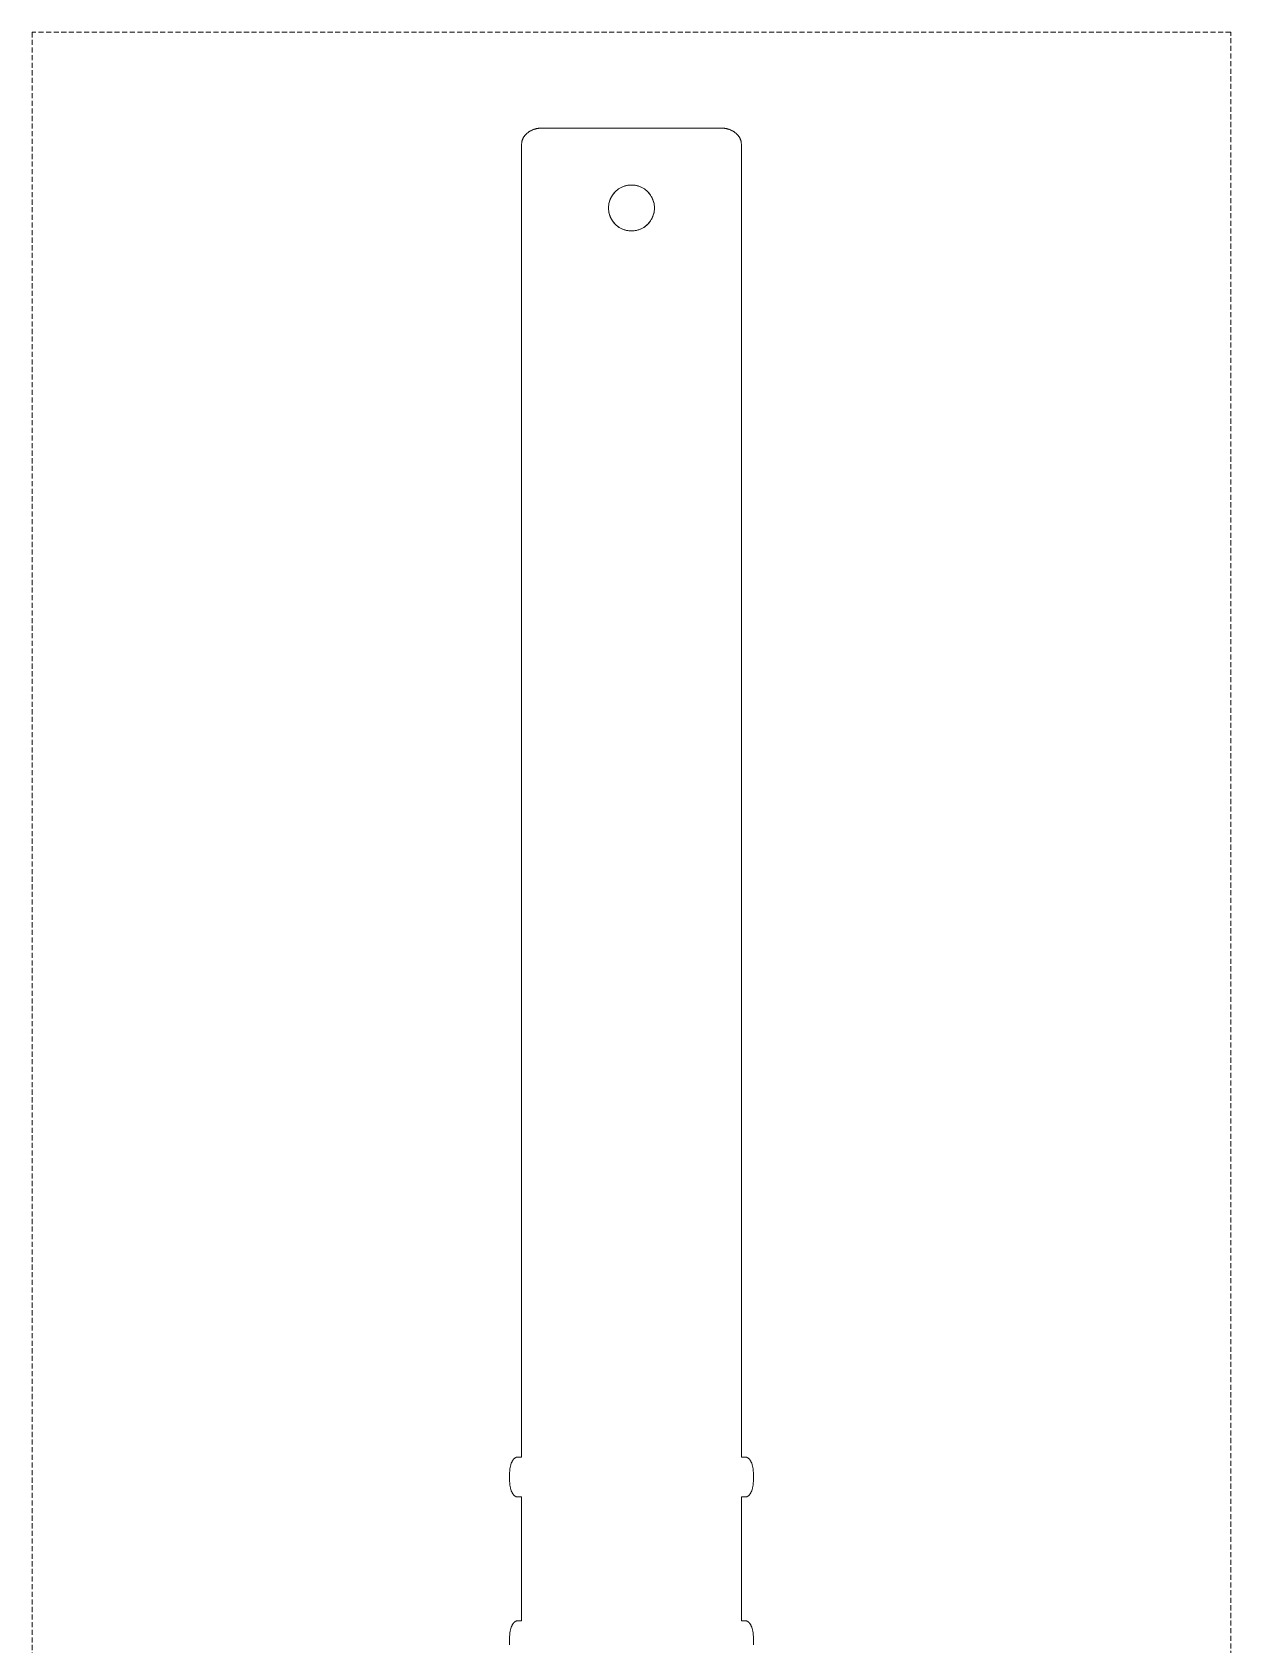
# Model space of a CAD drawing. Header units: millimetres. Extents: x -67 to 4862, y -244 to 3199.
# Drawn here: x 1113.5 to 1413.5, y 118.4 to 522.2 of the extents above; entities that cross this region are included whole.
import ezdxf

# ---------------------------------------------------------------- set-up
doc = ezdxf.new("R2010")
doc.units = ezdxf.units.MM
doc.linetypes.add('HIDDEN', pattern=[1.905, 1.27, -0.635])
doc.layers.add('ZANO_R', color=7, linetype='Continuous', lineweight=0)
doc.layers.add('ZANO_R_przerywana', color=7, linetype='HIDDEN', lineweight=0)

msp = doc.modelspace()

# ---------------------------------------------------------------- linework, layer by layer
at = {"layer": 'ZANO_R'}
for p, q in [((1236.99, 496.63), (1237.06, 496.7)), ((1237.06, 496.7), (1237.14, 496.78)), ((1237.14, 496.78), (1237.22, 496.85)), ((1237.22, 496.85), (1237.3, 496.92)), ((1237.3, 496.92), (1237.38, 496.99)), ((1237.38, 496.99), (1237.47, 497.06)), ((1237.47, 497.06), (1237.56, 497.13)), ((1237.56, 497.13), (1237.66, 497.2)), ((1237.66, 497.2), (1237.75, 497.26)), ((1237.75, 497.26), (1237.85, 497.33)), ((1237.85, 497.33), (1237.95, 497.39)), ((1237.95, 497.39), (1238.05, 497.45)), ((1238.05, 497.45), (1238.15, 497.5)), ((1238.15, 497.5), (1238.25, 497.56)), ((1238.25, 497.56), (1238.36, 497.61)), ((1238.36, 497.61), (1238.46, 497.66)), ((1238.46, 497.66), (1238.57, 497.71)), ((1238.57, 497.71), (1238.68, 497.75)), ((1238.68, 497.75), (1238.79, 497.8)), ((1238.79, 497.8), (1238.89, 497.84)), ((1238.89, 497.84), (1239, 497.88)), ((1239, 497.88), (1239.12, 497.92)), ((1239.12, 497.92), (1239.23, 497.95)), ((1239.23, 497.95), (1239.35, 497.99)), ((1239.35, 497.99), (1239.47, 498.02)), ((1239.47, 498.02), (1239.6, 498.05)), ((1239.6, 498.05), (1239.72, 498.08)), ((1239.72, 498.08), (1239.84, 498.1)), ((1239.84, 498.1), (1239.96, 498.13)), ((1239.96, 498.13), (1240.09, 498.15)), ((1240.09, 498.15), (1240.21, 498.17)), ((1240.21, 498.17), (1240.33, 498.18)), ((1240.33, 498.18), (1240.46, 498.19)), ((1240.46, 498.19), (1240.58, 498.2)), ((1240.58, 498.2), (1240.71, 498.21)), ((1240.71, 498.21), (1240.83, 498.22)), ((1240.83, 498.22), (1240.96, 498.22)), ((1240.96, 498.22), (1241.08, 498.22)), ((1241.08, 498.22), (1246.39, 498.22)), ((1246.39, 498.22), (1247.36, 498.22)), ((1247.36, 498.22), (1279.56, 498.22)), ((1279.56, 498.22), (1280.53, 498.22)), ((1280.53, 498.22), (1285.84, 498.22)), ((1285.84, 498.22), (1285.96, 498.22)), ((1285.96, 498.22), (1286.09, 498.22)), ((1286.09, 498.22), (1286.21, 498.21)), ((1286.21, 498.21), (1286.34, 498.2)), ((1286.34, 498.2), (1286.46, 498.19)), ((1286.46, 498.19), (1286.59, 498.18)), ((1286.59, 498.18), (1286.71, 498.17)), ((1286.71, 498.17), (1286.83, 498.15)), ((1286.83, 498.15), (1286.96, 498.13)), ((1286.96, 498.13), (1287.08, 498.1)), ((1287.08, 498.1), (1287.2, 498.08)), ((1287.2, 498.08), (1287.32, 498.05)), ((1287.32, 498.05), (1287.45, 498.02)), ((1287.45, 498.02), (1287.57, 497.99)), ((1287.57, 497.99), (1287.69, 497.95)), ((1287.69, 497.95), (1287.81, 497.92)), ((1287.81, 497.92), (1287.92, 497.88)), ((1287.92, 497.88), (1288.03, 497.84)), ((1288.03, 497.84), (1288.14, 497.8)), ((1288.14, 497.8), (1288.24, 497.75)), ((1288.24, 497.75), (1288.35, 497.71)), ((1288.35, 497.71), (1288.46, 497.66)), ((1288.46, 497.66), (1288.56, 497.61)), ((1288.56, 497.61), (1288.67, 497.56)), ((1288.67, 497.56), (1288.77, 497.5)), ((1288.77, 497.5), (1288.87, 497.45)), ((1288.87, 497.45), (1288.97, 497.39)), ((1288.97, 497.39), (1289.07, 497.33)), ((1289.07, 497.33), (1289.17, 497.26)), ((1289.17, 497.26), (1289.27, 497.2)), ((1289.27, 497.2), (1289.36, 497.13)), ((1289.36, 497.13), (1289.45, 497.06)), ((1289.45, 497.06), (1289.54, 496.99)), ((1289.54, 496.99), (1289.62, 496.92)), ((1289.62, 496.92), (1289.7, 496.85)), ((1289.7, 496.85), (1289.78, 496.78)), ((1289.78, 496.78), (1289.86, 496.7)), ((1289.86, 496.7), (1289.93, 496.63)), ((1235.96, 494.32), (1235.97, 494.42)), ((1235.96, 494.22), (1235.96, 494.32)), ((1235.96, 463.22), (1235.96, 494.22)), ((1235.97, 494.52), (1235.99, 494.62)), ((1235.97, 494.42), (1235.97, 494.52)), ((1235.99, 494.62), (1236, 494.72)), ((1236, 494.72), (1236.02, 494.81)), ((1236.02, 494.81), (1236.04, 494.91)), ((1236.04, 494.91), (1236.06, 495.01)), ((1236.06, 495.01), (1236.09, 495.11)), ((1236.09, 495.11), (1236.12, 495.2)), ((1236.12, 495.2), (1236.15, 495.3)), ((1236.15, 495.3), (1236.19, 495.4)), ((1236.19, 495.4), (1236.23, 495.49)), ((1236.23, 495.49), (1236.27, 495.59)), ((1236.27, 495.59), (1236.31, 495.68)), ((1236.31, 495.68), (1236.36, 495.77)), ((1236.36, 495.77), (1236.41, 495.86)), ((1236.41, 495.86), (1236.46, 495.95)), ((1236.46, 495.95), (1236.52, 496.04)), ((1236.52, 496.04), (1236.58, 496.13)), ((1236.58, 496.13), (1236.64, 496.22)), ((1236.64, 496.22), (1236.71, 496.3)), ((1236.71, 496.3), (1236.77, 496.39)), ((1236.77, 496.39), (1236.84, 496.47)), ((1236.84, 496.47), (1236.91, 496.55)), ((1236.91, 496.55), (1236.99, 496.63)), ((1289.93, 496.63), (1290.01, 496.55)), ((1290.01, 496.55), (1290.08, 496.47)), ((1290.08, 496.47), (1290.15, 496.39)), ((1290.15, 496.39), (1290.21, 496.3)), ((1290.21, 496.3), (1290.28, 496.22)), ((1290.28, 496.22), (1290.34, 496.13)), ((1290.34, 496.13), (1290.4, 496.04)), ((1290.4, 496.04), (1290.46, 495.95)), ((1290.46, 495.95), (1290.51, 495.86)), ((1290.51, 495.86), (1290.56, 495.77)), ((1290.56, 495.77), (1290.61, 495.68)), ((1290.61, 495.68), (1290.65, 495.59)), ((1290.65, 495.59), (1290.7, 495.49)), ((1290.7, 495.49), (1290.73, 495.4)), ((1290.73, 495.4), (1290.77, 495.3)), ((1290.77, 495.3), (1290.8, 495.2)), ((1290.8, 495.2), (1290.83, 495.11)), ((1290.83, 495.11), (1290.86, 495.01)), ((1290.86, 495.01), (1290.88, 494.91)), ((1290.88, 494.91), (1290.9, 494.81)), ((1290.9, 494.81), (1290.92, 494.72)), ((1290.92, 494.72), (1290.94, 494.62)), ((1290.94, 494.62), (1290.95, 494.52)), ((1290.95, 494.52), (1290.95, 494.42)), ((1290.95, 494.42), (1290.96, 494.32)), ((1290.96, 494.32), (1290.96, 494.22)), ((1290.96, 463.22), (1290.96, 494.22)), ((1258.23, 480.6), (1258.15, 480.42)), ((1258.31, 480.78), (1258.23, 480.6)), ((1258.4, 480.96), (1258.31, 480.78)), ((1258.5, 481.13), (1258.4, 480.96)), ((1258.6, 481.29), (1258.5, 481.13)), ((1258.71, 481.46), (1258.6, 481.29)), ((1258.82, 481.62), (1258.71, 481.46)), ((1258.94, 481.78), (1258.82, 481.62)), ((1259.06, 481.93), (1258.94, 481.78)), ((1259.19, 482.08), (1259.06, 481.93)), ((1259.33, 482.22), (1259.19, 482.08)), ((1259.46, 482.36), (1259.33, 482.22)), ((1259.61, 482.49), (1259.46, 482.36)), ((1259.76, 482.62), (1259.61, 482.49)), ((1259.91, 482.74), (1259.76, 482.62)), ((1260.06, 482.86), (1259.91, 482.74)), ((1260.22, 482.98), (1260.06, 482.86)), ((1260.39, 483.08), (1260.22, 482.98)), ((1260.56, 483.19), (1260.39, 483.08)), ((1260.73, 483.28), (1260.56, 483.19)), ((1260.9, 483.37), (1260.73, 483.28)), ((1261.08, 483.46), (1260.9, 483.37)), ((1261.26, 483.54), (1261.08, 483.46)), ((1261.44, 483.61), (1261.26, 483.54)), ((1261.63, 483.67), (1261.44, 483.61)), ((1261.81, 483.73), (1261.63, 483.67)), ((1262, 483.79), (1261.81, 483.73)), ((1262.19, 483.83), (1262, 483.79)), ((1262.39, 483.87), (1262.19, 483.83)), ((1262.58, 483.91), (1262.39, 483.87)), ((1262.77, 483.93), (1262.58, 483.91)), ((1262.97, 483.95), (1262.77, 483.93)), ((1263.17, 483.97), (1262.97, 483.95)), ((1263.36, 483.97), (1263.17, 483.97)), ((1263.56, 483.97), (1263.36, 483.97)), ((1263.75, 483.97), (1263.56, 483.97)), ((1263.95, 483.95), (1263.75, 483.97)), ((1264.15, 483.93), (1263.95, 483.95)), ((1264.34, 483.91), (1264.15, 483.93)), ((1264.53, 483.87), (1264.34, 483.91)), ((1264.73, 483.83), (1264.53, 483.87)), ((1264.92, 483.79), (1264.73, 483.83)), ((1265.11, 483.73), (1264.92, 483.79)), ((1265.29, 483.67), (1265.11, 483.73)), ((1265.48, 483.61), (1265.29, 483.67)), ((1265.66, 483.54), (1265.48, 483.61)), ((1265.84, 483.46), (1265.66, 483.54)), ((1266.02, 483.37), (1265.84, 483.46)), ((1266.19, 483.28), (1266.02, 483.37)), ((1266.36, 483.19), (1266.19, 483.28)), ((1266.53, 483.09), (1266.36, 483.19)), ((1266.7, 482.98), (1266.53, 483.09)), ((1266.86, 482.86), (1266.7, 482.98)), ((1267.01, 482.75), (1266.86, 482.86)), ((1267.16, 482.62), (1267.01, 482.75)), ((1267.31, 482.49), (1267.16, 482.62)), ((1267.46, 482.36), (1267.31, 482.49)), ((1267.59, 482.22), (1267.46, 482.36)), ((1267.73, 482.08), (1267.59, 482.22)), ((1267.86, 481.93), (1267.73, 482.08)), ((1267.98, 481.78), (1267.86, 481.93)), ((1268.1, 481.62), (1267.98, 481.78)), ((1268.21, 481.46), (1268.1, 481.62)), ((1268.32, 481.3), (1268.21, 481.46)), ((1268.42, 481.13), (1268.32, 481.3)), ((1268.52, 480.96), (1268.42, 481.13)), ((1268.61, 480.78), (1268.52, 480.96)), ((1268.69, 480.6), (1268.61, 480.78)), ((1268.77, 480.42), (1268.69, 480.6)), ((1257.72, 478.52), (1257.71, 478.32)), ((1257.71, 478.32), (1257.71, 478.12)), ((1257.71, 478.12), (1257.72, 477.93)), ((1257.73, 478.71), (1257.72, 478.52)), ((1257.72, 477.93), (1257.73, 477.73)), ((1257.75, 478.91), (1257.73, 478.71)), ((1257.73, 477.73), (1257.75, 477.54)), ((1257.78, 479.1), (1257.75, 478.91)), ((1257.75, 477.54), (1257.78, 477.34)), ((1257.81, 479.3), (1257.78, 479.1)), ((1257.78, 477.34), (1257.81, 477.15)), ((1257.85, 479.49), (1257.81, 479.3)), ((1257.81, 477.15), (1257.85, 476.96)), ((1257.9, 479.68), (1257.85, 479.49)), ((1257.85, 476.96), (1257.9, 476.77)), ((1257.95, 479.87), (1257.9, 479.68)), ((1257.9, 476.77), (1257.95, 476.58)), ((1258.01, 480.06), (1257.95, 479.87)), ((1257.95, 476.58), (1258.01, 476.39)), ((1258.08, 480.24), (1258.01, 480.06)), ((1258.15, 480.42), (1258.08, 480.24)), ((1268.84, 480.24), (1268.77, 480.42)), ((1268.91, 480.06), (1268.84, 480.24)), ((1268.97, 479.87), (1268.91, 480.06)), ((1268.91, 476.39), (1268.97, 476.58)), ((1269.02, 479.68), (1268.97, 479.87)), ((1268.97, 476.58), (1269.02, 476.77)), ((1269.07, 479.49), (1269.02, 479.68)), ((1269.02, 476.77), (1269.07, 476.96)), ((1269.11, 479.3), (1269.07, 479.49)), ((1269.07, 476.96), (1269.11, 477.15)), ((1269.14, 479.1), (1269.11, 479.3)), ((1269.11, 477.15), (1269.14, 477.34)), ((1269.17, 478.91), (1269.14, 479.1)), ((1269.14, 477.34), (1269.17, 477.54)), ((1269.19, 478.71), (1269.17, 478.91)), ((1269.17, 477.54), (1269.19, 477.73)), ((1269.2, 478.52), (1269.19, 478.71)), ((1269.19, 477.73), (1269.2, 477.93)), ((1269.21, 478.32), (1269.2, 478.52)), ((1269.2, 477.93), (1269.21, 478.13)), ((1269.21, 478.13), (1269.21, 478.32)), ((1258.01, 476.39), (1258.08, 476.21)), ((1258.08, 476.21), (1258.15, 476.02)), ((1258.15, 476.02), (1258.23, 475.84)), ((1258.23, 475.84), (1258.31, 475.67)), ((1258.31, 475.67), (1258.4, 475.49)), ((1258.4, 475.49), (1258.5, 475.32)), ((1258.5, 475.32), (1258.6, 475.15)), ((1258.6, 475.15), (1258.71, 474.99)), ((1258.71, 474.99), (1258.82, 474.83)), ((1258.82, 474.83), (1258.94, 474.67)), ((1258.94, 474.67), (1259.06, 474.52)), ((1259.06, 474.52), (1259.19, 474.37)), ((1259.19, 474.37), (1259.33, 474.23)), ((1259.33, 474.23), (1259.46, 474.09)), ((1259.46, 474.09), (1259.61, 473.95)), ((1259.61, 473.95), (1259.76, 473.83)), ((1259.76, 473.83), (1259.91, 473.7)), ((1259.91, 473.7), (1260.07, 473.58)), ((1260.07, 473.58), (1260.23, 473.47)), ((1260.23, 473.47), (1260.39, 473.36)), ((1260.39, 473.36), (1260.56, 473.26)), ((1260.56, 473.26), (1260.73, 473.16)), ((1260.73, 473.16), (1260.9, 473.07)), ((1260.9, 473.07), (1261.08, 472.99)), ((1261.08, 472.99), (1261.26, 472.91)), ((1261.26, 472.91), (1261.44, 472.84)), ((1261.44, 472.84), (1261.63, 472.77)), ((1261.63, 472.77), (1261.82, 472.71)), ((1261.82, 472.71), (1262, 472.66)), ((1262, 472.66), (1262.2, 472.61)), ((1262.2, 472.61), (1262.39, 472.57)), ((1262.39, 472.57), (1262.58, 472.54)), ((1262.58, 472.54), (1262.78, 472.51)), ((1262.78, 472.51), (1262.97, 472.49)), ((1262.97, 472.49), (1263.17, 472.48)), ((1263.17, 472.48), (1263.36, 472.47)), ((1263.36, 472.47), (1263.56, 472.47)), ((1263.56, 472.47), (1263.76, 472.48)), ((1263.76, 472.48), (1263.95, 472.49)), ((1263.95, 472.49), (1264.15, 472.51)), ((1264.15, 472.51), (1264.34, 472.54)), ((1264.34, 472.54), (1264.53, 472.57)), ((1264.53, 472.57), (1264.73, 472.61)), ((1264.73, 472.61), (1264.92, 472.66)), ((1264.92, 472.66), (1265.11, 472.71)), ((1265.11, 472.71), (1265.29, 472.77)), ((1265.29, 472.77), (1265.48, 472.84)), ((1265.48, 472.84), (1265.66, 472.91)), ((1265.66, 472.91), (1265.84, 472.99)), ((1265.84, 472.99), (1266.02, 473.07)), ((1266.02, 473.07), (1266.19, 473.16)), ((1266.19, 473.16), (1266.36, 473.26)), ((1266.36, 473.26), (1266.53, 473.36)), ((1266.53, 473.36), (1266.7, 473.47)), ((1266.7, 473.47), (1266.86, 473.58)), ((1266.86, 473.58), (1267.01, 473.7)), ((1267.01, 473.7), (1267.17, 473.83)), ((1267.17, 473.83), (1267.31, 473.96)), ((1267.31, 473.96), (1267.46, 474.09)), ((1267.46, 474.09), (1267.6, 474.23)), ((1267.6, 474.23), (1267.73, 474.37)), ((1267.73, 474.37), (1267.86, 474.52)), ((1267.86, 474.52), (1267.98, 474.67)), ((1267.98, 474.67), (1268.1, 474.83)), ((1268.1, 474.83), (1268.21, 474.99)), ((1268.21, 474.99), (1268.32, 475.15)), ((1268.32, 475.15), (1268.42, 475.32)), ((1268.42, 475.32), (1268.52, 475.49)), ((1268.52, 475.49), (1268.61, 475.67)), ((1268.61, 475.67), (1268.69, 475.84)), ((1268.69, 475.84), (1268.77, 476.02)), ((1268.77, 476.02), (1268.84, 476.21)), ((1268.84, 476.21), (1268.91, 476.39)), ((1235.96, 216.95), (1235.96, 463.22)), ((1290.96, 216.95), (1290.96, 463.22)), ((1235.96, 216.95), (1235.96, 165.42)), ((1290.96, 216.95), (1290.96, 165.42)), ((1232.96, 161.6), (1232.97, 161.78)), ((1232.96, 161.42), (1232.96, 161.6)), ((1232.97, 161.78), (1232.98, 161.96)), ((1232.98, 161.96), (1232.99, 162.15)), ((1232.99, 162.15), (1233.01, 162.33)), ((1233.01, 162.33), (1233.04, 162.52)), ((1233.04, 162.52), (1233.07, 162.7)), ((1233.07, 162.7), (1233.1, 162.89)), ((1233.1, 162.89), (1233.14, 163.07)), ((1233.14, 163.07), (1233.18, 163.25)), ((1233.18, 163.25), (1233.23, 163.43)), ((1233.23, 163.43), (1233.29, 163.61)), ((1233.29, 163.61), (1233.34, 163.77)), ((1233.34, 163.77), (1233.38, 163.86)), ((1233.38, 163.86), (1233.41, 163.94)), ((1233.41, 163.94), (1233.44, 164.02)), ((1233.44, 164.02), (1233.47, 164.1)), ((1233.47, 164.1), (1233.51, 164.17)), ((1233.51, 164.17), (1233.55, 164.25)), ((1233.55, 164.25), (1233.58, 164.32)), ((1233.58, 164.32), (1233.62, 164.39)), ((1233.62, 164.39), (1233.66, 164.46)), ((1233.66, 164.46), (1233.7, 164.52)), ((1233.7, 164.52), (1233.74, 164.59)), ((1233.74, 164.59), (1233.78, 164.65)), ((1233.78, 164.65), (1233.82, 164.71)), ((1233.82, 164.71), (1233.87, 164.77)), ((1233.87, 164.77), (1233.91, 164.82)), ((1233.91, 164.82), (1233.95, 164.87)), ((1233.95, 164.87), (1234, 164.92)), ((1234, 164.92), (1234.04, 164.97)), ((1234.04, 164.97), (1234.09, 165.02)), ((1234.09, 165.02), (1234.13, 165.06)), ((1234.13, 165.06), (1234.18, 165.1)), ((1234.18, 165.1), (1234.22, 165.14)), ((1234.22, 165.14), (1234.25, 165.15)), ((1234.25, 165.15), (1234.27, 165.17)), ((1234.27, 165.17), (1234.29, 165.19)), ((1234.29, 165.19), (1234.32, 165.2)), ((1234.32, 165.2), (1234.34, 165.22)), ((1234.34, 165.22), (1234.36, 165.23)), ((1234.36, 165.23), (1234.39, 165.25)), ((1234.39, 165.25), (1234.41, 165.26)), ((1234.41, 165.26), (1234.43, 165.28)), ((1234.43, 165.28), (1234.46, 165.29)), ((1234.46, 165.29), (1234.48, 165.3)), ((1234.48, 165.3), (1234.5, 165.31)), ((1234.5, 165.31), (1234.53, 165.32)), ((1234.53, 165.32), (1234.55, 165.33)), ((1234.55, 165.33), (1234.57, 165.34)), ((1234.57, 165.34), (1234.6, 165.35)), ((1234.6, 165.35), (1234.62, 165.36)), ((1234.62, 165.36), (1234.64, 165.37)), ((1234.64, 165.37), (1234.67, 165.37)), ((1234.67, 165.37), (1234.69, 165.38)), ((1234.69, 165.38), (1234.71, 165.39)), ((1234.71, 165.39), (1234.73, 165.39)), ((1234.73, 165.39), (1234.76, 165.4)), ((1234.76, 165.4), (1234.78, 165.4)), ((1234.78, 165.4), (1234.8, 165.4)), ((1234.8, 165.4), (1234.83, 165.41)), ((1234.83, 165.41), (1234.85, 165.41)), ((1234.85, 165.41), (1234.87, 165.41)), ((1234.87, 165.41), (1234.89, 165.41)), ((1234.89, 165.41), (1234.92, 165.42)), ((1234.92, 165.42), (1234.94, 165.42)), ((1234.94, 165.42), (1234.96, 165.42)), ((1235.96, 165.42), (1234.96, 165.42)), ((1291.96, 165.42), (1290.96, 165.42)), ((1291.96, 165.42), (1291.98, 165.42)), ((1291.98, 165.42), (1292, 165.42)), ((1292, 165.42), (1292.03, 165.41)), ((1292.03, 165.41), (1292.05, 165.41)), ((1292.05, 165.41), (1292.07, 165.41)), ((1292.07, 165.41), (1292.09, 165.41)), ((1292.09, 165.41), (1292.12, 165.4)), ((1292.12, 165.4), (1292.14, 165.4)), ((1292.14, 165.4), (1292.16, 165.4)), ((1292.16, 165.4), (1292.19, 165.39)), ((1292.19, 165.39), (1292.21, 165.39)), ((1292.21, 165.39), (1292.23, 165.38)), ((1292.23, 165.38), (1292.25, 165.37)), ((1292.25, 165.37), (1292.28, 165.37)), ((1292.28, 165.37), (1292.3, 165.36)), ((1292.3, 165.36), (1292.32, 165.35)), ((1292.32, 165.35), (1292.35, 165.34)), ((1292.35, 165.34), (1292.37, 165.33)), ((1292.37, 165.33), (1292.39, 165.32)), ((1292.39, 165.32), (1292.42, 165.31)), ((1292.42, 165.31), (1292.44, 165.3)), ((1292.44, 165.3), (1292.46, 165.29)), ((1292.46, 165.29), (1292.49, 165.28)), ((1292.49, 165.28), (1292.51, 165.26)), ((1292.51, 165.26), (1292.53, 165.25)), ((1292.53, 165.25), (1292.56, 165.23)), ((1292.56, 165.23), (1292.58, 165.22)), ((1292.58, 165.22), (1292.6, 165.2)), ((1292.6, 165.2), (1292.63, 165.19)), ((1292.63, 165.19), (1292.65, 165.17)), ((1292.65, 165.17), (1292.67, 165.15)), ((1292.67, 165.15), (1292.7, 165.14)), ((1292.7, 165.14), (1292.74, 165.1)), ((1292.74, 165.1), (1292.79, 165.06)), ((1292.79, 165.06), (1292.83, 165.02)), ((1292.83, 165.02), (1292.88, 164.97)), ((1292.88, 164.97), (1292.92, 164.92)), ((1292.92, 164.92), (1292.97, 164.87)), ((1292.97, 164.87), (1293.01, 164.82)), ((1293.01, 164.82), (1293.05, 164.77)), ((1293.05, 164.77), (1293.1, 164.71)), ((1293.1, 164.71), (1293.14, 164.65)), ((1293.14, 164.65), (1293.18, 164.59)), ((1293.18, 164.59), (1293.22, 164.52)), ((1293.22, 164.52), (1293.26, 164.46)), ((1293.26, 164.46), (1293.3, 164.39)), ((1293.3, 164.39), (1293.34, 164.32)), ((1293.34, 164.32), (1293.37, 164.25)), ((1293.37, 164.25), (1293.41, 164.17)), ((1293.41, 164.17), (1293.45, 164.1)), ((1293.45, 164.1), (1293.48, 164.02)), ((1293.48, 164.02), (1293.51, 163.94)), ((1293.51, 163.94), (1293.55, 163.86)), ((1293.55, 163.86), (1293.58, 163.77)), ((1293.58, 163.77), (1293.63, 163.61)), ((1293.63, 163.61), (1293.69, 163.43)), ((1293.69, 163.43), (1293.74, 163.25)), ((1293.74, 163.25), (1293.78, 163.07)), ((1293.78, 163.07), (1293.82, 162.89)), ((1293.82, 162.89), (1293.85, 162.7)), ((1293.85, 162.7), (1293.88, 162.52)), ((1293.88, 162.52), (1293.91, 162.33)), ((1293.91, 162.33), (1293.93, 162.15)), ((1293.93, 162.15), (1293.94, 161.96)), ((1293.94, 161.96), (1293.95, 161.78)), ((1293.95, 161.78), (1293.96, 161.6)), ((1293.96, 161.6), (1293.96, 161.42)), ((1232.96, 159.42), (1232.96, 161.42)), ((1232.96, 159.24), (1232.96, 159.42)), ((1232.97, 159.06), (1232.96, 159.24)), ((1232.98, 158.87), (1232.97, 159.06)), ((1232.99, 158.69), (1232.98, 158.87)), ((1233.01, 158.5), (1232.99, 158.69)), ((1233.04, 158.32), (1233.01, 158.5)), ((1233.07, 158.13), (1233.04, 158.32)), ((1233.1, 157.94), (1233.07, 158.13)), ((1233.14, 157.76), (1233.1, 157.94)), ((1233.18, 157.58), (1233.14, 157.76)), ((1233.23, 157.4), (1233.18, 157.58)), ((1293.74, 157.58), (1293.69, 157.4)), ((1293.78, 157.76), (1293.74, 157.58)), ((1293.82, 157.94), (1293.78, 157.76)), ((1293.85, 158.13), (1293.82, 157.94)), ((1293.88, 158.32), (1293.85, 158.13)), ((1293.91, 158.5), (1293.88, 158.32)), ((1293.93, 158.69), (1293.91, 158.5)), ((1293.94, 158.87), (1293.93, 158.69)), ((1293.95, 159.06), (1293.94, 158.87)), ((1293.96, 159.24), (1293.95, 159.06)), ((1293.96, 161.42), (1293.96, 159.42)), ((1293.96, 159.42), (1293.96, 159.24)), ((1233.29, 157.23), (1233.23, 157.4)), ((1233.34, 157.06), (1233.29, 157.23)), ((1233.38, 156.98), (1233.34, 157.06)), ((1233.41, 156.9), (1233.38, 156.98)), ((1233.44, 156.82), (1233.41, 156.9)), ((1233.47, 156.74), (1233.44, 156.82)), ((1233.51, 156.66), (1233.47, 156.74)), ((1233.55, 156.59), (1233.51, 156.66)), ((1233.58, 156.52), (1233.55, 156.59)), ((1233.62, 156.45), (1233.58, 156.52)), ((1233.66, 156.38), (1233.62, 156.45)), ((1233.7, 156.31), (1233.66, 156.38)), ((1233.74, 156.25), (1233.7, 156.31)), ((1233.78, 156.19), (1233.74, 156.25)), ((1233.82, 156.13), (1233.78, 156.19)), ((1233.87, 156.07), (1233.82, 156.13)), ((1233.91, 156.01), (1233.87, 156.07)), ((1233.95, 155.96), (1233.91, 156.01)), ((1234, 155.91), (1233.95, 155.96)), ((1234.04, 155.86), (1234, 155.91)), ((1234.09, 155.82), (1234.04, 155.86)), ((1234.13, 155.78), (1234.09, 155.82)), ((1234.18, 155.74), (1234.13, 155.78)), ((1234.22, 155.7), (1234.18, 155.74)), ((1234.25, 155.68), (1234.22, 155.7)), ((1234.27, 155.66), (1234.25, 155.68)), ((1234.29, 155.65), (1234.27, 155.66)), ((1234.32, 155.63), (1234.29, 155.65)), ((1234.34, 155.61), (1234.32, 155.63)), ((1234.36, 155.6), (1234.34, 155.61)), ((1234.39, 155.59), (1234.36, 155.6)), ((1234.41, 155.57), (1234.39, 155.59)), ((1234.43, 155.56), (1234.41, 155.57)), ((1234.46, 155.55), (1234.43, 155.56)), ((1234.48, 155.53), (1234.46, 155.55)), ((1234.5, 155.52), (1234.48, 155.53)), ((1234.53, 155.51), (1234.5, 155.52)), ((1234.55, 155.5), (1234.53, 155.51)), ((1234.57, 155.49), (1234.55, 155.5)), ((1234.6, 155.48), (1234.57, 155.49)), ((1234.62, 155.48), (1234.6, 155.48)), ((1234.64, 155.47), (1234.62, 155.48)), ((1234.67, 155.46), (1234.64, 155.47)), ((1234.69, 155.45), (1234.67, 155.46)), ((1234.71, 155.45), (1234.69, 155.45)), ((1234.73, 155.44), (1234.71, 155.45)), ((1234.76, 155.44), (1234.73, 155.44)), ((1234.78, 155.43), (1234.76, 155.44)), ((1234.8, 155.43), (1234.78, 155.43)), ((1234.83, 155.43), (1234.8, 155.43)), ((1234.85, 155.42), (1234.83, 155.43)), ((1234.87, 155.42), (1234.85, 155.42)), ((1234.89, 155.42), (1234.87, 155.42)), ((1234.92, 155.42), (1234.89, 155.42)), ((1234.94, 155.42), (1234.92, 155.42)), ((1234.96, 155.42), (1234.94, 155.42)), ((1235.96, 155.42), (1234.96, 155.42)), ((1235.96, 155.42), (1235.96, 124.42)), ((1291.96, 155.42), (1290.96, 155.42)), ((1290.96, 155.42), (1290.96, 124.42)), ((1291.98, 155.42), (1291.96, 155.42)), ((1292, 155.42), (1291.98, 155.42)), ((1292.03, 155.42), (1292, 155.42)), ((1292.05, 155.42), (1292.03, 155.42)), ((1292.07, 155.42), (1292.05, 155.42)), ((1292.09, 155.43), (1292.07, 155.42)), ((1292.12, 155.43), (1292.09, 155.43)), ((1292.14, 155.43), (1292.12, 155.43)), ((1292.16, 155.44), (1292.14, 155.43)), ((1292.19, 155.44), (1292.16, 155.44)), ((1292.21, 155.45), (1292.19, 155.44)), ((1292.23, 155.45), (1292.21, 155.45)), ((1292.25, 155.46), (1292.23, 155.45)), ((1292.28, 155.47), (1292.25, 155.46)), ((1292.3, 155.48), (1292.28, 155.47)), ((1292.32, 155.48), (1292.3, 155.48)), ((1292.35, 155.49), (1292.32, 155.48)), ((1292.37, 155.5), (1292.35, 155.49)), ((1292.39, 155.51), (1292.37, 155.5)), ((1292.42, 155.52), (1292.39, 155.51)), ((1292.44, 155.53), (1292.42, 155.52)), ((1292.46, 155.55), (1292.44, 155.53)), ((1292.49, 155.56), (1292.46, 155.55)), ((1292.51, 155.57), (1292.49, 155.56)), ((1292.53, 155.59), (1292.51, 155.57)), ((1292.56, 155.6), (1292.53, 155.59)), ((1292.58, 155.61), (1292.56, 155.6)), ((1292.6, 155.63), (1292.58, 155.61)), ((1292.63, 155.65), (1292.6, 155.63)), ((1292.65, 155.66), (1292.63, 155.65)), ((1292.67, 155.68), (1292.65, 155.66)), ((1292.7, 155.7), (1292.67, 155.68)), ((1292.74, 155.74), (1292.7, 155.7)), ((1292.79, 155.78), (1292.74, 155.74)), ((1292.83, 155.82), (1292.79, 155.78)), ((1292.88, 155.86), (1292.83, 155.82)), ((1292.92, 155.91), (1292.88, 155.86)), ((1292.97, 155.96), (1292.92, 155.91)), ((1293.01, 156.01), (1292.97, 155.96)), ((1293.05, 156.07), (1293.01, 156.01)), ((1293.1, 156.13), (1293.05, 156.07)), ((1293.14, 156.19), (1293.1, 156.13)), ((1293.18, 156.25), (1293.14, 156.19)), ((1293.22, 156.31), (1293.18, 156.25)), ((1293.26, 156.38), (1293.22, 156.31)), ((1293.3, 156.45), (1293.26, 156.38)), ((1293.34, 156.52), (1293.3, 156.45)), ((1293.37, 156.59), (1293.34, 156.52)), ((1293.41, 156.66), (1293.37, 156.59)), ((1293.45, 156.74), (1293.41, 156.66)), ((1293.48, 156.82), (1293.45, 156.74)), ((1293.51, 156.9), (1293.48, 156.82)), ((1293.55, 156.98), (1293.51, 156.9)), ((1293.58, 157.06), (1293.55, 156.98)), ((1293.63, 157.23), (1293.58, 157.06)), ((1293.69, 157.4), (1293.63, 157.23)), ((1232.98, 120.96), (1232.99, 121.15)), ((1232.99, 121.15), (1233.01, 121.33)), ((1233.01, 121.33), (1233.04, 121.52)), ((1233.04, 121.52), (1233.07, 121.7)), ((1233.07, 121.7), (1233.1, 121.89)), ((1233.1, 121.89), (1233.14, 122.07)), ((1233.14, 122.07), (1233.18, 122.25)), ((1233.18, 122.25), (1233.23, 122.43)), ((1233.23, 122.43), (1233.29, 122.61)), ((1233.29, 122.61), (1233.34, 122.77)), ((1233.34, 122.77), (1233.38, 122.86)), ((1233.38, 122.86), (1233.41, 122.94)), ((1233.41, 122.94), (1233.44, 123.02)), ((1233.44, 123.02), (1233.47, 123.1)), ((1233.47, 123.1), (1233.51, 123.17)), ((1233.51, 123.17), (1233.55, 123.25)), ((1233.55, 123.25), (1233.58, 123.32)), ((1233.58, 123.32), (1233.62, 123.39)), ((1233.62, 123.39), (1233.66, 123.46)), ((1233.66, 123.46), (1233.7, 123.52)), ((1233.7, 123.52), (1233.74, 123.59)), ((1233.74, 123.59), (1233.78, 123.65)), ((1233.78, 123.65), (1233.82, 123.71)), ((1233.82, 123.71), (1233.87, 123.77)), ((1233.87, 123.77), (1233.91, 123.82)), ((1233.91, 123.82), (1233.95, 123.87)), ((1233.95, 123.87), (1234, 123.92)), ((1234, 123.92), (1234.04, 123.97)), ((1234.04, 123.97), (1234.09, 124.02)), ((1234.09, 124.02), (1234.13, 124.06)), ((1234.13, 124.06), (1234.18, 124.1)), ((1234.18, 124.1), (1234.22, 124.14)), ((1234.22, 124.14), (1234.25, 124.15)), ((1234.25, 124.15), (1234.27, 124.17)), ((1234.27, 124.17), (1234.29, 124.19)), ((1234.29, 124.19), (1234.32, 124.2)), ((1234.32, 124.2), (1234.34, 124.22)), ((1234.34, 124.22), (1234.36, 124.23)), ((1234.36, 124.23), (1234.39, 124.25)), ((1234.39, 124.25), (1234.41, 124.26)), ((1234.41, 124.26), (1234.43, 124.28)), ((1234.43, 124.28), (1234.46, 124.29)), ((1234.46, 124.29), (1234.48, 124.3)), ((1234.48, 124.3), (1234.5, 124.31)), ((1234.5, 124.31), (1234.53, 124.32)), ((1234.53, 124.32), (1234.55, 124.33)), ((1234.55, 124.33), (1234.57, 124.34)), ((1234.57, 124.34), (1234.6, 124.35)), ((1234.6, 124.35), (1234.62, 124.36)), ((1234.62, 124.36), (1234.64, 124.37)), ((1234.64, 124.37), (1234.67, 124.37)), ((1234.67, 124.37), (1234.69, 124.38)), ((1234.69, 124.38), (1234.71, 124.39)), ((1234.71, 124.39), (1234.73, 124.39)), ((1234.73, 124.39), (1234.76, 124.4)), ((1234.76, 124.4), (1234.78, 124.4)), ((1234.78, 124.4), (1234.8, 124.4)), ((1234.8, 124.4), (1234.83, 124.41)), ((1234.83, 124.41), (1234.85, 124.41)), ((1234.85, 124.41), (1234.87, 124.41)), ((1234.87, 124.41), (1234.89, 124.41)), ((1234.89, 124.41), (1234.92, 124.42)), ((1234.92, 124.42), (1234.94, 124.42)), ((1234.94, 124.42), (1234.96, 124.42)), ((1235.96, 124.42), (1234.96, 124.42)), ((1291.96, 124.42), (1290.96, 124.42)), ((1291.96, 124.42), (1291.98, 124.42)), ((1291.98, 124.42), (1292, 124.42)), ((1292, 124.42), (1292.03, 124.41)), ((1292.03, 124.41), (1292.05, 124.41)), ((1292.05, 124.41), (1292.07, 124.41)), ((1292.07, 124.41), (1292.09, 124.41)), ((1292.09, 124.41), (1292.12, 124.4)), ((1292.12, 124.4), (1292.14, 124.4)), ((1292.14, 124.4), (1292.16, 124.4)), ((1292.16, 124.4), (1292.19, 124.39)), ((1292.19, 124.39), (1292.21, 124.39)), ((1292.21, 124.39), (1292.23, 124.38)), ((1292.23, 124.38), (1292.25, 124.37)), ((1292.25, 124.37), (1292.28, 124.37)), ((1292.28, 124.37), (1292.3, 124.36)), ((1292.3, 124.36), (1292.32, 124.35)), ((1292.32, 124.35), (1292.35, 124.34)), ((1292.35, 124.34), (1292.37, 124.33)), ((1292.37, 124.33), (1292.39, 124.32)), ((1292.39, 124.32), (1292.42, 124.31)), ((1292.42, 124.31), (1292.44, 124.3)), ((1292.44, 124.3), (1292.46, 124.29)), ((1292.46, 124.29), (1292.49, 124.28)), ((1292.49, 124.28), (1292.51, 124.26)), ((1292.51, 124.26), (1292.53, 124.25)), ((1292.53, 124.25), (1292.56, 124.23)), ((1292.56, 124.23), (1292.58, 124.22)), ((1292.58, 124.22), (1292.6, 124.2)), ((1292.6, 124.2), (1292.63, 124.19)), ((1292.63, 124.19), (1292.65, 124.17)), ((1292.65, 124.17), (1292.67, 124.15)), ((1292.67, 124.15), (1292.7, 124.14)), ((1292.7, 124.14), (1292.74, 124.1)), ((1292.74, 124.1), (1292.79, 124.06)), ((1292.79, 124.06), (1292.83, 124.02)), ((1292.83, 124.02), (1292.88, 123.97)), ((1292.88, 123.97), (1292.92, 123.92)), ((1292.92, 123.92), (1292.97, 123.87)), ((1292.97, 123.87), (1293.01, 123.82)), ((1293.01, 123.82), (1293.05, 123.77)), ((1293.05, 123.77), (1293.1, 123.71)), ((1293.1, 123.71), (1293.14, 123.65)), ((1293.14, 123.65), (1293.18, 123.59)), ((1293.18, 123.59), (1293.22, 123.52)), ((1293.22, 123.52), (1293.26, 123.46)), ((1293.26, 123.46), (1293.3, 123.39)), ((1293.3, 123.39), (1293.34, 123.32)), ((1293.34, 123.32), (1293.37, 123.25)), ((1293.37, 123.25), (1293.41, 123.17)), ((1293.41, 123.17), (1293.45, 123.1)), ((1293.45, 123.1), (1293.48, 123.02)), ((1293.48, 123.02), (1293.51, 122.94)), ((1293.51, 122.94), (1293.55, 122.86)), ((1293.55, 122.86), (1293.58, 122.77)), ((1293.58, 122.77), (1293.63, 122.61)), ((1293.63, 122.61), (1293.69, 122.43)), ((1293.69, 122.43), (1293.74, 122.25)), ((1293.74, 122.25), (1293.78, 122.07)), ((1293.78, 122.07), (1293.82, 121.89)), ((1293.82, 121.89), (1293.85, 121.7)), ((1293.85, 121.7), (1293.88, 121.52)), ((1293.88, 121.52), (1293.91, 121.33)), ((1293.91, 121.33), (1293.93, 121.15)), ((1293.93, 121.15), (1293.94, 120.96)), ((1232.96, 120.6), (1232.97, 120.78)), ((1232.96, 120.42), (1232.96, 120.6)), ((1232.96, 118.42), (1232.96, 120.42)), ((1232.97, 120.78), (1232.98, 120.96)), ((1293.94, 120.96), (1293.95, 120.78)), ((1293.95, 120.78), (1293.96, 120.6)), ((1293.96, 120.6), (1293.96, 120.42)), ((1293.96, 120.42), (1293.96, 118.42))]:
    msp.add_line(p, q, dxfattribs=at)
msp.add_circle((1263.46, 478.22), 5.75, dxfattribs=at)
at = {"layer": 'ZANO_R_przerywana'}
for p, q in [((1113.46, 522.22), (1113.46, -177.78)), ((1413.46, 522.22), (1113.46, 522.22)), ((1413.46, -177.78), (1413.46, 522.22))]:
    msp.add_line(p, q, dxfattribs=at)

doc.saveas('drawing.dxf')
